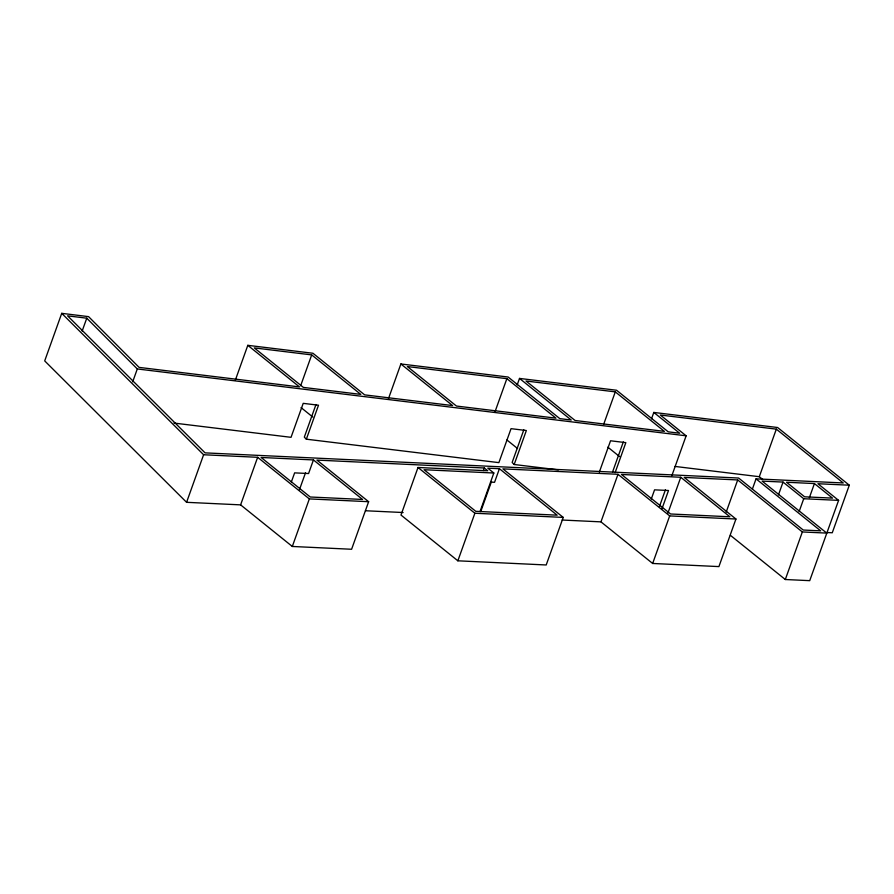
<?xml version="1.0" encoding="UTF-8"?>
<svg xmlns="http://www.w3.org/2000/svg" width="894" height="894" viewBox="0 0 894 894"><rect width="100%" height="100%" fill="white"/><g stroke="black" fill="none" stroke-linecap="round" stroke-linejoin="round"><path stroke-width="1.34" d="M235.379 380.039L247.806 345.33L299.501 386.934L139.106 367.389L88.573 316.632L61.731 313.336L44.7 360.897L186.578 502.316L240.609 504.864L292.316 546.469L351.599 549.262L368.63 501.702L316.923 460.097L484.313 467.998L487.755 470.769L418.012 467.484L400.981 515.045L457.862 560.806L546.2 564.974L563.231 517.414L502.909 468.869L617.989 474.301L669.684 515.905L735.941 519.023L718.91 566.595L652.654 563.466L600.958 521.861L562.136 520.029M82.159 331.048L86.763 318.197L67.598 315.839L205.072 452.867L738.612 478.033L803.237 530.03L820.681 530.857L756.045 478.849L752.368 489.141M132.692 381.816L137.296 368.954L86.763 318.197M186.578 502.316L203.608 454.755L61.731 313.336M240.609 504.864L257.64 457.303L203.608 454.755M300.641 385.75L311.693 354.896L254.287 347.9L303.379 387.404L360.785 394.388L311.693 354.896M315.995 404.49L304.306 437.155L306.351 439.189L498.874 462.634L511.044 428.662L526.354 430.528L514.184 464.5L558.348 469.875M306.351 439.189L318.51 405.217L303.211 403.35L291.042 437.322L173.984 423.063M291.343 482.011L294.629 472.87L308.575 473.529L313.436 459.941L261.126 457.471L310.252 496.997L362.562 499.455L313.436 459.941M299.434 489.744L305.524 472.758M292.316 546.469L309.346 498.908L257.64 457.303M388.454 398.679L400.881 363.97L508.116 377.033L559.823 418.638L571.221 420.024L519.515 378.419L517.213 384.845M494.896 412.089L506.864 378.665L407.362 366.551L456.454 406.044L555.956 418.168L506.864 378.665M483.386 470.568L484.313 467.998M457.862 560.806L474.882 513.245L418.012 467.484M480.022 511.58L493.823 473.015L487.8 468.165L499.422 468.713L557.152 515.168L475.787 511.323L424.08 469.73L493.823 473.015M480.737 511.58L491.499 481.531M499.422 468.713L494.55 482.302L490.683 482.112M523.828 429.802L512.139 462.466L514.184 464.5M603.785 424.013L615.295 391.874L525.996 381L575.088 420.493L664.387 431.377L615.295 391.874M599.315 472.144L610.546 440.776L625.845 442.642L615.094 472.702M612.569 471.976L623.33 441.915M600.958 521.861L617.989 474.301M651.502 418.861L653.805 412.436L777.59 427.511L849.3 485.207L832.269 532.768L826.816 532.511M651.29 498.986L654.564 489.845L668.511 490.504L661.962 508.798M659.381 506.719L665.46 489.733M671.863 475.653L686.134 435.803L660.286 415.006L776.327 429.142L843.232 482.961L756.045 478.849M667.863 513.257L680.759 477.262L621.475 474.468L670.589 513.983L729.873 516.788L680.759 477.262M652.654 563.466L669.684 515.905M726.207 512.083L737.706 479.944L684.245 477.43L735.941 519.023M762.537 479.307L759.297 476.703L776.327 429.142M778.439 494.941L783.043 482.089L762.124 481.095L826.749 533.103L802.343 531.952L737.706 479.944M799.124 511.58L803.728 498.729L783.043 482.089M809.361 497.701L814.423 483.565L786.53 482.246L804.622 496.807L832.526 498.126L814.423 483.565M849.3 485.207L817.921 483.732L838.594 500.372L809.718 580.664L785.312 579.513L802.343 531.952M803.728 498.729L838.594 500.372M309.346 498.908L368.63 501.702M474.882 513.245L563.231 517.414M365.456 510.753L403.116 512.53M247.806 345.33L312.945 353.264L364.651 394.869L452.587 405.574L400.881 363.97M519.515 378.419L616.547 390.242L668.254 431.847L679.652 433.232L653.805 412.436M137.296 368.954L686.134 435.803M675.026 466.433L759.297 476.703M730.376 535.305L785.312 579.513M607.864 447.168L619.609 456.611M506.909 439.971L517.581 448.553M301.066 407.608L312.799 417.051"/></g></svg>
